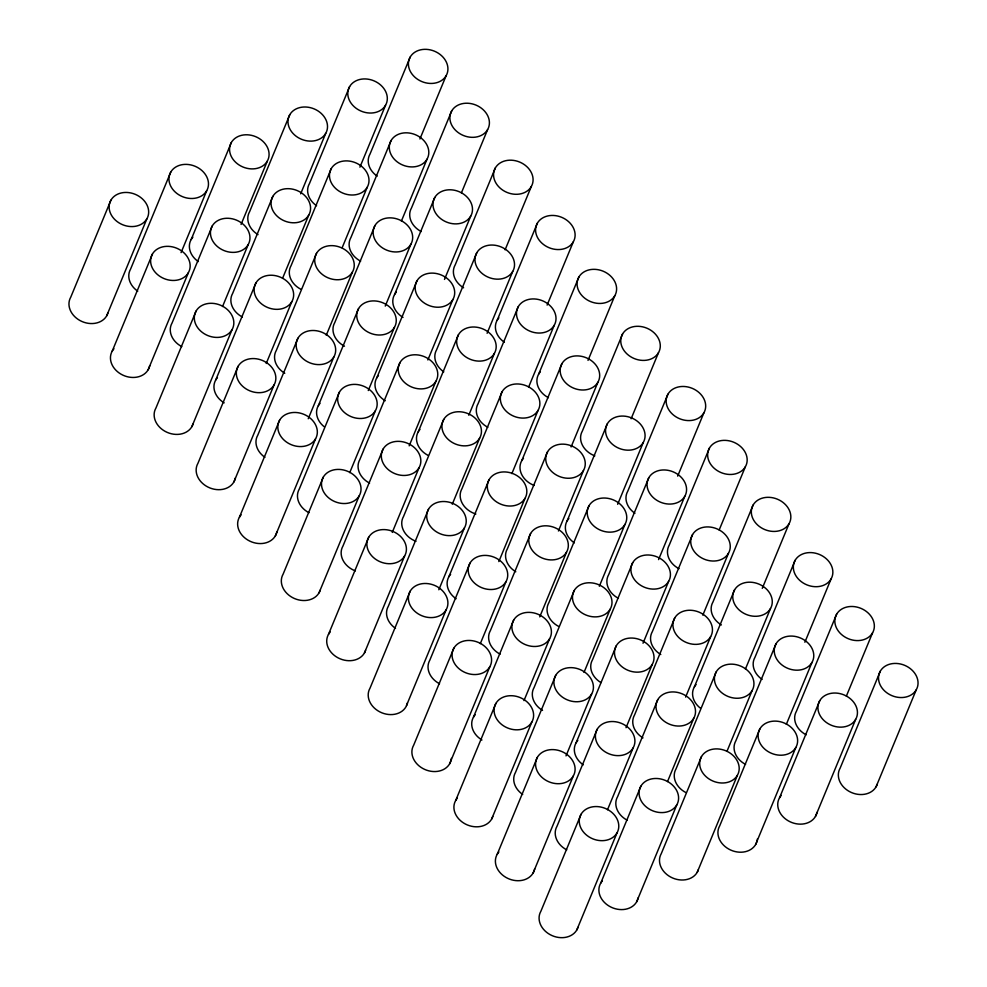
<?xml version="1.0" encoding="UTF-8"?>
<svg xmlns="http://www.w3.org/2000/svg" width="987" height="987" viewBox="0 0 987 987"><rect width="100%" height="100%" fill="white"/><g stroke="black" fill="none" stroke-linecap="round" stroke-linejoin="round"><path stroke-width="1.48" d="M110.926 200.176L70.756 297.173A20.283 16.446 22.5 0 0 82.044 321.54A20.283 16.446 22.5 0 0 107.83 313.249M106.682 315.84L146.866 218.843A20.283 16.446 22.5 0 0 127.064 192.465A20.283 16.446 22.5 0 0 112.765 217.214A20.283 16.446 22.5 0 0 146.866 218.843M170.751 172.108L130.58 269.106A20.283 16.446 22.5 0 0 137.736 291.19M112.247 351.064L152.43 254.066M181.065 252.623L206.678 190.775A20.283 16.446 22.5 0 0 186.876 164.397A20.283 16.446 22.5 0 0 172.589 189.146A20.283 16.446 22.5 0 0 206.678 190.775M191.17 239.508L231.353 142.51M148.173 369.73L188.357 272.733A20.283 16.446 22.5 0 0 168.555 246.355A20.283 16.446 22.5 0 0 154.256 271.104A20.283 16.446 22.5 0 0 188.357 272.733M212.242 225.998L172.071 322.983A20.283 16.446 22.5 0 0 181.781 346.61M196.105 311.028L155.934 408.026A20.283 16.446 22.5 0 0 167.222 432.392A20.283 16.446 22.5 0 0 193.008 424.089M241.075 224.431L267.28 161.177A20.283 16.446 22.5 0 0 247.478 134.8A20.283 16.446 22.5 0 0 233.191 159.549A20.283 16.446 22.5 0 0 267.28 161.177M289.771 114.726L249.6 211.724A20.283 16.446 22.5 0 0 258.026 234.622M222.556 306.513L248.169 244.653A20.283 16.446 22.5 0 0 228.367 218.287A20.283 16.446 22.5 0 0 214.08 243.036A20.283 16.446 22.5 0 0 248.169 244.653M272.844 196.401L232.661 293.398A20.283 16.446 22.5 0 0 242.383 317.012M191.86 426.692L232.031 329.695A20.283 16.446 22.5 0 0 212.23 303.317A20.283 16.446 22.5 0 0 197.943 328.066A20.283 16.446 22.5 0 0 232.031 329.695M215.746 379.946L255.929 282.948M300.665 193.834L325.71 133.393A20.283 16.446 22.5 0 0 305.908 107.015A20.283 16.446 22.5 0 0 291.609 131.764A20.283 16.446 22.5 0 0 325.71 133.393M349.595 86.646L309.424 183.644A20.283 16.446 22.5 0 0 316.58 205.74M238.126 366.288L197.955 463.285A20.283 16.446 22.5 0 0 210.083 488.01A20.283 16.446 22.5 0 0 235.399 477.942M282.566 278.322L308.771 215.067A20.283 16.446 22.5 0 0 288.969 188.69A20.283 16.446 22.5 0 0 274.682 213.439A20.283 16.446 22.5 0 0 308.771 215.067M331.262 168.617L291.091 265.614A20.283 16.446 22.5 0 0 300.801 289.228M266.231 363.475L291.856 301.615A20.283 16.446 22.5 0 0 272.054 275.25A20.283 16.446 22.5 0 0 257.767 299.999A20.283 16.446 22.5 0 0 291.856 301.615M316.519 253.363L276.348 350.348A20.283 16.446 22.5 0 0 284.774 373.259M359.91 167.173L385.522 105.313A20.283 16.446 22.5 0 0 365.721 78.948A20.283 16.446 22.5 0 0 351.434 103.697A20.283 16.446 22.5 0 0 385.522 105.313M233.882 481.952L274.053 384.955A20.283 16.446 22.5 0 0 254.251 358.589A20.283 16.446 22.5 0 0 239.964 383.338A20.283 16.446 22.5 0 0 274.053 384.955M410.197 57.061L370.014 154.058A20.283 16.446 22.5 0 0 377.182 176.142M297.951 338.22L257.767 435.218A20.283 16.446 22.5 0 0 264.935 457.314M342.156 247.725L367.201 187.283A20.283 16.446 22.5 0 0 347.399 160.906A20.283 16.446 22.5 0 0 333.1 185.655A20.283 16.446 22.5 0 0 367.201 187.283M391.086 140.536L350.916 237.534A20.283 16.446 22.5 0 0 360.625 261.16M239.446 517.176L279.617 420.178M326.253 335.284L352.445 272.03A20.283 16.446 22.5 0 0 332.656 245.652A20.283 16.446 22.5 0 0 318.357 270.401A20.283 16.446 22.5 0 0 352.445 272.03M374.949 225.579L334.778 322.564A20.283 16.446 22.5 0 0 344.488 346.19M419.919 138.982L446.124 75.728A20.283 16.446 22.5 0 0 426.322 49.35A20.283 16.446 22.5 0 0 412.035 74.099A20.283 16.446 22.5 0 0 446.124 75.728M308.252 418.735L333.877 356.887A20.283 16.446 22.5 0 0 314.076 330.509A20.283 16.446 22.5 0 0 299.789 355.258A20.283 16.446 22.5 0 0 333.877 356.887M318.369 405.62L358.54 308.623M401.401 221.063L427.013 159.203A20.283 16.446 22.5 0 0 407.212 132.838A20.283 16.446 22.5 0 0 392.925 157.575A20.283 16.446 22.5 0 0 427.013 159.203M275.373 535.842L315.544 438.845A20.283 16.446 22.5 0 0 295.742 412.48A20.283 16.446 22.5 0 0 281.455 437.216A20.283 16.446 22.5 0 0 315.544 438.845M451.688 110.939L411.505 207.936A20.283 16.446 22.5 0 0 421.227 231.563M339.442 392.11L299.258 489.108A20.283 16.446 22.5 0 0 308.968 512.722M385.251 306.093L410.876 244.233A20.283 16.446 22.5 0 0 391.074 217.868A20.283 16.446 22.5 0 0 376.787 242.617A20.283 16.446 22.5 0 0 410.876 244.233M394.59 294.496L434.773 197.499M323.304 477.14L283.121 574.138A20.283 16.446 22.5 0 0 294.41 598.504A20.283 16.446 22.5 0 0 320.195 590.214M368.274 390.544L394.467 327.289A20.283 16.446 22.5 0 0 374.665 300.924A20.283 16.446 22.5 0 0 360.378 325.661A20.283 16.446 22.5 0 0 394.467 327.289M376.8 377.836L416.97 280.839M461.41 192.872L487.615 129.605A20.283 16.446 22.5 0 0 467.813 103.24A20.283 16.446 22.5 0 0 453.526 127.989A20.283 16.446 22.5 0 0 487.615 129.605M349.743 472.625L375.368 410.777A20.283 16.446 22.5 0 0 355.567 384.399A20.283 16.446 22.5 0 0 341.28 409.149A20.283 16.446 22.5 0 0 375.368 410.777M400.031 362.513L359.86 459.51A20.283 16.446 22.5 0 0 369.57 483.124M444.495 279.42L470.7 216.165A20.283 16.446 22.5 0 0 450.899 189.8A20.283 16.446 22.5 0 0 436.612 214.537A20.283 16.446 22.5 0 0 470.7 216.165M319.048 592.805L359.231 495.807A20.283 16.446 22.5 0 0 339.429 469.43A20.283 16.446 22.5 0 0 325.13 494.179A20.283 16.446 22.5 0 0 359.231 495.807M495.363 167.901L455.192 264.898A20.283 16.446 22.5 0 0 463.619 287.809M383.116 449.073L342.945 546.07A20.283 16.446 22.5 0 0 355.382 570.905M427.864 359.959L452.897 299.505A20.283 16.446 22.5 0 0 433.096 273.128A20.283 16.446 22.5 0 0 418.809 297.877A20.283 16.446 22.5 0 0 452.897 299.505M476.795 252.771L436.612 349.768A20.283 16.446 22.5 0 0 443.78 371.852M328.511 634.308L368.694 537.31M409.173 445.84L435.958 381.179A20.283 16.446 22.5 0 0 416.169 354.802A20.283 16.446 22.5 0 0 401.869 379.551A20.283 16.446 22.5 0 0 435.958 381.179M418.291 431.726L458.462 334.729M505.097 249.834L531.29 186.568A20.283 16.446 22.5 0 0 511.488 160.202A20.283 16.446 22.5 0 0 497.201 184.951A20.283 16.446 22.5 0 0 531.29 186.568M392.258 532.4L419.043 467.739A20.283 16.446 22.5 0 0 399.241 441.362A20.283 16.446 22.5 0 0 384.955 466.111A20.283 16.446 22.5 0 0 419.043 467.739M443.718 419.475L403.535 516.472A20.283 16.446 22.5 0 0 415.983 541.308M487.097 333.285L512.722 271.437A20.283 16.446 22.5 0 0 492.92 245.06A20.283 16.446 22.5 0 0 478.621 269.809A20.283 16.446 22.5 0 0 512.722 271.437M497.214 320.17L537.384 223.173M364.437 652.975L404.621 555.977A20.283 16.446 22.5 0 0 384.819 529.612A20.283 16.446 22.5 0 0 370.52 554.361A20.283 16.446 22.5 0 0 404.621 555.977M428.506 509.243L388.335 606.24A20.283 16.446 22.5 0 0 395.491 628.337M468.776 415.243L494.388 353.395A20.283 16.446 22.5 0 0 474.587 327.018A20.283 16.446 22.5 0 0 460.3 351.767A20.283 16.446 22.5 0 0 494.388 353.395M518.286 306.661L478.103 403.646A20.283 16.446 22.5 0 0 487.812 427.272M410.185 591.201L370.002 688.198A20.283 16.446 22.5 0 0 379.711 711.824A20.283 16.446 22.5 0 0 405.928 706.865L446.112 609.867A20.283 16.446 22.5 0 0 426.31 583.502A20.283 16.446 22.5 0 0 412.011 608.239A20.283 16.446 22.5 0 0 446.112 609.867M452.28 504.209L479.645 438.142A20.283 16.446 22.5 0 0 459.843 411.764A20.283 16.446 22.5 0 0 445.556 436.513A20.283 16.446 22.5 0 0 479.645 438.142M502.149 391.691L461.965 488.688A20.283 16.446 22.5 0 0 475.87 514.017M547.119 305.094L573.311 241.84A20.283 16.446 22.5 0 0 553.51 215.462A20.283 16.446 22.5 0 0 539.223 240.211A20.283 16.446 22.5 0 0 573.311 241.84M438.82 589.757L464.433 527.909A20.283 16.446 22.5 0 0 444.631 501.532A20.283 16.446 22.5 0 0 430.344 526.281A20.283 16.446 22.5 0 0 464.433 527.909M448.925 576.642L489.108 479.645M528.588 387.175L554.213 325.328A20.283 16.446 22.5 0 0 534.411 298.95A20.283 16.446 22.5 0 0 520.124 323.699A20.283 16.446 22.5 0 0 554.213 325.328M538.705 374.061L578.875 277.063M469.997 563.133L429.826 660.13A20.283 16.446 22.5 0 0 439.536 683.744M511.871 473.612L538.075 410.358A20.283 16.446 22.5 0 0 518.274 383.98A20.283 16.446 22.5 0 0 503.975 408.729A20.283 16.446 22.5 0 0 538.075 410.358M521.79 460.608L561.961 363.611M453.86 648.163L413.689 745.16A20.283 16.446 22.5 0 0 426.655 770.193A20.283 16.446 22.5 0 0 451.355 758.349M498.83 561.578L525.035 498.312A20.283 16.446 22.5 0 0 505.233 471.946A20.283 16.446 22.5 0 0 490.946 496.683A20.283 16.446 22.5 0 0 525.035 498.312M547.538 451.861L507.355 548.858A20.283 16.446 22.5 0 0 515.782 571.769M588.018 360.391L614.802 295.73A20.283 16.446 22.5 0 0 595.013 269.352A20.283 16.446 22.5 0 0 580.714 294.101A20.283 16.446 22.5 0 0 614.802 295.73M480.311 643.647L505.924 581.799A20.283 16.446 22.5 0 0 486.122 555.422A20.283 16.446 22.5 0 0 471.835 580.171A20.283 16.446 22.5 0 0 505.924 581.799M530.599 533.535L490.416 630.533A20.283 16.446 22.5 0 0 500.138 654.159M571.103 446.951L597.888 382.277A20.283 16.446 22.5 0 0 578.086 355.912A20.283 16.446 22.5 0 0 563.799 380.661A20.283 16.446 22.5 0 0 597.888 382.277M622.563 334.025L582.379 431.023A20.283 16.446 22.5 0 0 594.828 455.858M449.616 763.827L489.786 666.83A20.283 16.446 22.5 0 0 469.985 640.464A20.283 16.446 22.5 0 0 455.698 665.201A20.283 16.446 22.5 0 0 489.786 666.83M473.501 717.093L513.684 620.095M558.42 530.981L583.465 470.528A20.283 16.446 22.5 0 0 563.663 444.162A20.283 16.446 22.5 0 0 549.364 468.899A20.283 16.446 22.5 0 0 583.465 470.528M567.18 520.791L607.35 423.793M455.71 800.432L495.881 703.435M539.741 616.863L566.526 552.202A20.283 16.446 22.5 0 0 546.724 525.824A20.283 16.446 22.5 0 0 532.437 550.573A20.283 16.446 22.5 0 0 566.526 552.202M589.029 505.751L548.846 602.749A20.283 16.446 22.5 0 0 558.556 626.363M631.125 418.759L658.489 352.692A20.283 16.446 22.5 0 0 638.688 326.315A20.283 16.446 22.5 0 0 624.401 351.064A20.283 16.446 22.5 0 0 658.489 352.692M523.986 700.61L549.611 638.762A20.283 16.446 22.5 0 0 529.809 612.384A20.283 16.446 22.5 0 0 515.522 637.133A20.283 16.446 22.5 0 0 549.611 638.762M574.274 590.497L534.103 687.495A20.283 16.446 22.5 0 0 542.529 710.393M617.665 504.308L643.277 442.46A20.283 16.446 22.5 0 0 623.476 416.082A20.283 16.446 22.5 0 0 609.189 440.831A20.283 16.446 22.5 0 0 643.277 442.46M491.637 819.099L531.808 722.102A20.283 16.446 22.5 0 0 512.006 695.724A20.283 16.446 22.5 0 0 497.719 720.473A20.283 16.446 22.5 0 0 531.808 722.102M667.952 394.195L627.769 491.193A20.283 16.446 22.5 0 0 634.937 513.289M555.706 675.355L515.522 772.352A20.283 16.446 22.5 0 0 522.691 794.449M599.331 586.266L624.956 524.418A20.283 16.446 22.5 0 0 605.154 498.04A20.283 16.446 22.5 0 0 590.855 522.789A20.283 16.446 22.5 0 0 624.956 524.418M648.841 477.683L608.671 574.681A20.283 16.446 22.5 0 0 618.38 598.295M497.201 854.31L537.372 757.325M584.008 672.418L610.2 609.164A20.283 16.446 22.5 0 0 590.411 582.786A20.283 16.446 22.5 0 0 576.112 607.536A20.283 16.446 22.5 0 0 610.2 609.164M632.704 562.713L592.533 659.711A20.283 16.446 22.5 0 0 600.96 682.609M677.674 476.116L703.879 412.862A20.283 16.446 22.5 0 0 684.077 386.485A20.283 16.446 22.5 0 0 669.791 411.234A20.283 16.446 22.5 0 0 703.879 412.862M566.007 755.882L591.632 694.021A20.283 16.446 22.5 0 0 571.831 667.656A20.283 16.446 22.5 0 0 557.544 692.405A20.283 16.446 22.5 0 0 591.632 694.021M576.124 742.767L616.295 645.769M658.576 559.604L684.768 496.35A20.283 16.446 22.5 0 0 664.967 469.972A20.283 16.446 22.5 0 0 650.68 494.721A20.283 16.446 22.5 0 0 684.768 496.35M533.128 872.977L573.299 775.992A20.283 16.446 22.5 0 0 553.497 749.614A20.283 16.446 22.5 0 0 539.21 774.363A20.283 16.446 22.5 0 0 573.299 775.992M709.443 448.086L669.26 545.083A20.283 16.446 22.5 0 0 678.982 568.697M597.197 729.245L557.013 826.242A20.283 16.446 22.5 0 0 566.735 849.869M643.018 643.228L668.631 581.38A20.283 16.446 22.5 0 0 648.829 555.002A20.283 16.446 22.5 0 0 634.542 579.751A20.283 16.446 22.5 0 0 668.631 581.38M692.529 534.646L652.345 631.631A20.283 16.446 22.5 0 0 660.784 654.541M581.059 814.287L540.876 911.272A20.283 16.446 22.5 0 0 552.177 935.651A20.283 16.446 22.5 0 0 577.963 927.348M626.029 727.69L652.222 664.436A20.283 16.446 22.5 0 0 632.433 638.058A20.283 16.446 22.5 0 0 618.133 662.808A20.283 16.446 22.5 0 0 652.222 664.436M674.726 617.985L634.555 714.97A20.283 16.446 22.5 0 0 642.981 737.881M719.165 530.007L745.37 466.752A20.283 16.446 22.5 0 0 725.568 440.375A20.283 16.446 22.5 0 0 711.282 465.124A20.283 16.446 22.5 0 0 745.37 466.752M607.498 809.772L633.123 747.912A20.283 16.446 22.5 0 0 613.322 721.546A20.283 16.446 22.5 0 0 599.035 746.283A20.283 16.446 22.5 0 0 633.123 747.912M657.786 699.647L617.615 796.645A20.283 16.446 22.5 0 0 627.325 820.271M702.83 615.16L728.455 553.312A20.283 16.446 22.5 0 0 708.654 526.935A20.283 16.446 22.5 0 0 694.367 551.684A20.283 16.446 22.5 0 0 728.455 553.312M576.803 929.939L616.986 832.942A20.283 16.446 22.5 0 0 597.184 806.576A20.283 16.446 22.5 0 0 582.898 831.325A20.283 16.446 22.5 0 0 616.986 832.942M753.118 505.048L712.947 602.045A20.283 16.446 22.5 0 0 721.374 624.944M600.701 883.205L640.871 786.207M685.62 697.093L710.652 636.652A20.283 16.446 22.5 0 0 690.851 610.274A20.283 16.446 22.5 0 0 676.564 635.023A20.283 16.446 22.5 0 0 710.652 636.652M694.367 686.903L734.55 589.905M667.52 781.581L693.725 718.314A20.283 16.446 22.5 0 0 673.924 691.949A20.283 16.446 22.5 0 0 659.624 716.698A20.283 16.446 22.5 0 0 693.725 718.314M716.217 671.863L676.046 768.861A20.283 16.446 22.5 0 0 685.755 792.487M762.26 588.375L789.045 523.715A20.283 16.446 22.5 0 0 769.255 497.337A20.283 16.446 22.5 0 0 754.956 522.086A20.283 16.446 22.5 0 0 789.045 523.715M636.627 901.871L676.798 804.874A20.283 16.446 22.5 0 0 657.009 778.496A20.283 16.446 22.5 0 0 642.71 803.245A20.283 16.446 22.5 0 0 676.798 804.874M701.473 756.61L661.29 853.607A20.283 16.446 22.5 0 0 672.591 877.986A20.283 16.446 22.5 0 0 698.377 869.683M745.432 669.026L770.477 608.572A20.283 16.446 22.5 0 0 750.675 582.207A20.283 16.446 22.5 0 0 736.388 606.943A20.283 16.446 22.5 0 0 770.477 608.572M795.14 560.308L754.969 657.305A20.283 16.446 22.5 0 0 762.124 679.401M727.111 750.984L752.143 690.53A20.283 16.446 22.5 0 0 732.342 664.165A20.283 16.446 22.5 0 0 718.055 688.914A20.283 16.446 22.5 0 0 752.143 690.53M776.041 643.795L735.858 740.793A20.283 16.446 22.5 0 0 745.58 764.407M697.229 872.274L737.4 775.276A20.283 16.446 22.5 0 0 717.598 748.911A20.283 16.446 22.5 0 0 703.312 773.66A20.283 16.446 22.5 0 0 737.4 775.276M759.904 728.825L719.72 825.823A20.283 16.446 22.5 0 0 732.699 850.856A20.283 16.446 22.5 0 0 757.387 839.012M804.874 642.241L831.066 578.974A20.283 16.446 22.5 0 0 811.277 552.609A20.283 16.446 22.5 0 0 796.978 577.358A20.283 16.446 22.5 0 0 831.066 578.974M786.343 724.31L811.968 662.462A20.283 16.446 22.5 0 0 792.166 636.084A20.283 16.446 22.5 0 0 777.879 660.834A20.283 16.446 22.5 0 0 811.968 662.462M836.631 614.198L796.46 711.195A20.283 16.446 22.5 0 0 806.169 734.822M755.647 844.49L795.83 747.492A20.283 16.446 22.5 0 0 776.029 721.127A20.283 16.446 22.5 0 0 761.742 745.864A20.283 16.446 22.5 0 0 795.83 747.492M779.545 797.755L819.716 700.758M846.365 696.119L872.557 632.864A20.283 16.446 22.5 0 0 852.768 606.499A20.283 16.446 22.5 0 0 838.469 631.236A20.283 16.446 22.5 0 0 872.557 632.864M815.472 816.422L855.643 719.424A20.283 16.446 22.5 0 0 835.853 693.047A20.283 16.446 22.5 0 0 821.554 717.796A20.283 16.446 22.5 0 0 855.643 719.424M880.318 671.16L840.134 768.157A20.283 16.446 22.5 0 0 851.436 792.524A20.283 16.446 22.5 0 0 877.221 784.233M876.074 786.824L916.244 689.827A20.283 16.446 22.5 0 0 896.443 663.449A20.283 16.446 22.5 0 0 882.156 688.198A20.283 16.446 22.5 0 0 916.244 689.827M324.304 426.816A20.283 16.446 22.5 0 1 320.047 403.301M198.338 261.604A20.283 16.446 22.5 0 1 192.86 237.188M224.172 402.856A20.283 16.446 22.5 0 1 217.436 377.639M149.703 365.708A20.283 16.446 22.5 0 1 122.77 375.085A20.283 16.446 22.5 0 1 113.937 348.744M276.891 531.82A20.283 16.446 22.5 0 1 249.958 541.197A20.283 16.446 22.5 0 1 241.124 514.856M428 455.34A20.283 16.446 22.5 0 1 419.968 429.407M385.226 400.747A20.283 16.446 22.5 0 1 378.477 375.516M548.414 397.675A20.283 16.446 22.5 0 1 540.382 371.741M504.369 342.267A20.283 16.446 22.5 0 1 498.891 317.851M403.017 317.407A20.283 16.446 22.5 0 1 396.28 292.177M534.226 485.444A20.283 16.446 22.5 0 1 523.468 458.301M365.585 650.384A20.283 16.446 22.5 0 1 338.22 657.934A20.283 16.446 22.5 0 1 330.201 632.001M534.646 868.967A20.283 16.446 22.5 0 1 507.713 878.344A20.283 16.446 22.5 0 1 498.879 852.003M492.784 816.496A20.283 16.446 22.5 0 1 465.42 824.046A20.283 16.446 22.5 0 1 457.388 798.113M700.301 708.098A20.283 16.446 22.5 0 1 696.057 684.583M816.989 812.4A20.283 16.446 22.5 0 1 790.069 821.776A20.283 16.446 22.5 0 1 781.223 795.436M574.335 542.887A20.283 16.446 22.5 0 1 568.857 518.471M583.28 764.851A20.283 16.446 22.5 0 1 577.814 740.447M456.093 598.739A20.283 16.446 22.5 0 1 450.615 574.323M481.94 739.991A20.283 16.446 22.5 0 1 475.191 714.773M638.145 897.849A20.283 16.446 22.5 0 1 611.224 907.226A20.283 16.446 22.5 0 1 602.378 880.885M407.458 702.855A20.283 16.446 22.5 0 1 406.57 705.619"/></g></svg>
